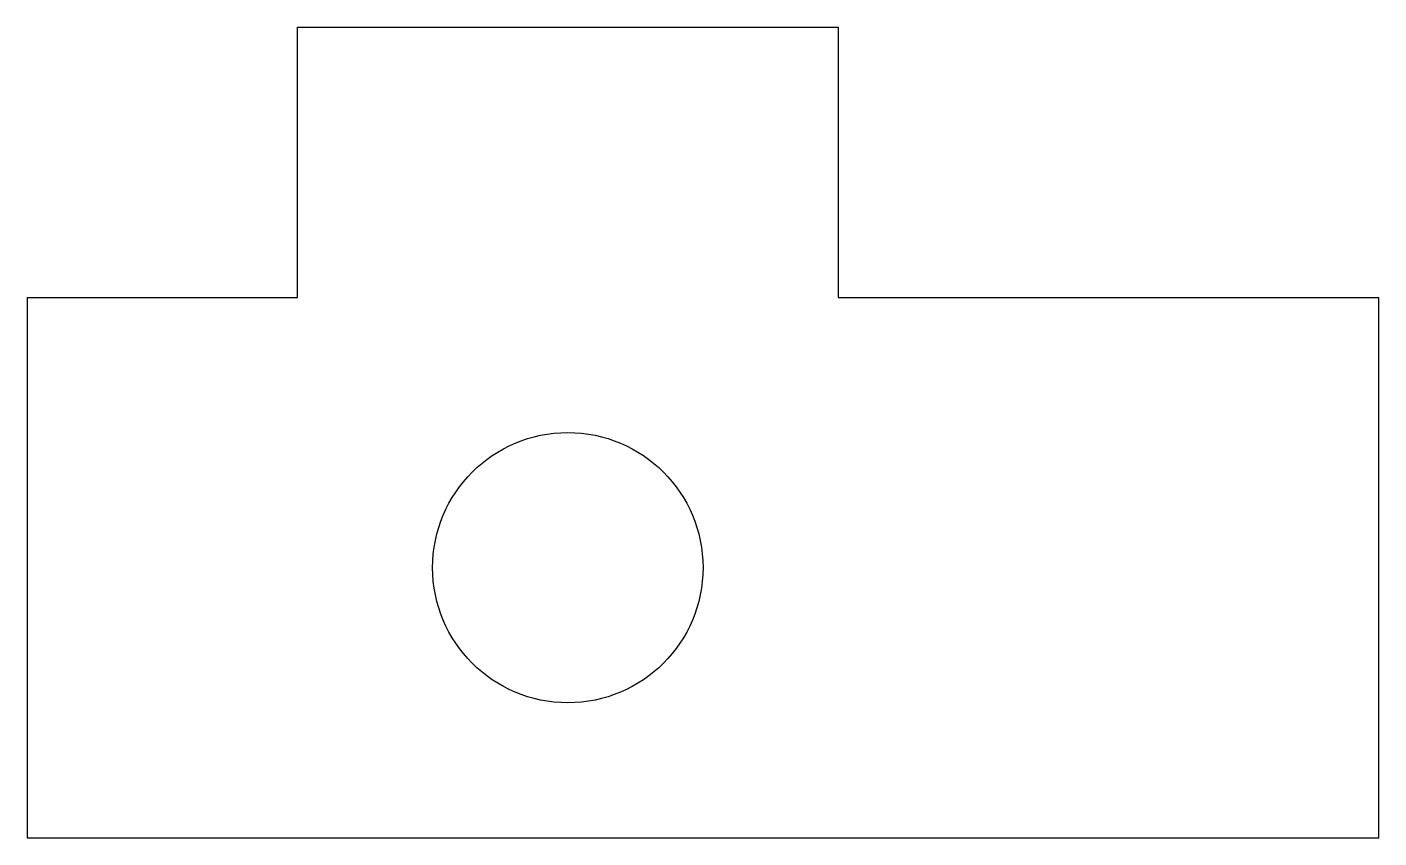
# Model space of a CAD drawing. Header units: millimetres. Extents: x 20 to 70, y 30 to 60.
import ezdxf

# ---------------------------------------------------------------- set-up
doc = ezdxf.new("R2010")
doc.units = ezdxf.units.MM

msp = doc.modelspace()

# ---------------------------------------------------------------- linework, layer by layer
for p, q in [((30, 50), (30, 60)), ((30, 60), (50, 60)), ((50, 60), (50, 50)), ((20, 50), (20, 30)), ((20, 50), (30, 50)), ((50, 50), (70, 50)), ((70, 30), (70, 50)), ((20, 30), (70, 30))]:
    msp.add_line(p, q)
msp.add_circle((40, 40), 5)

doc.saveas('drawing.dxf')
